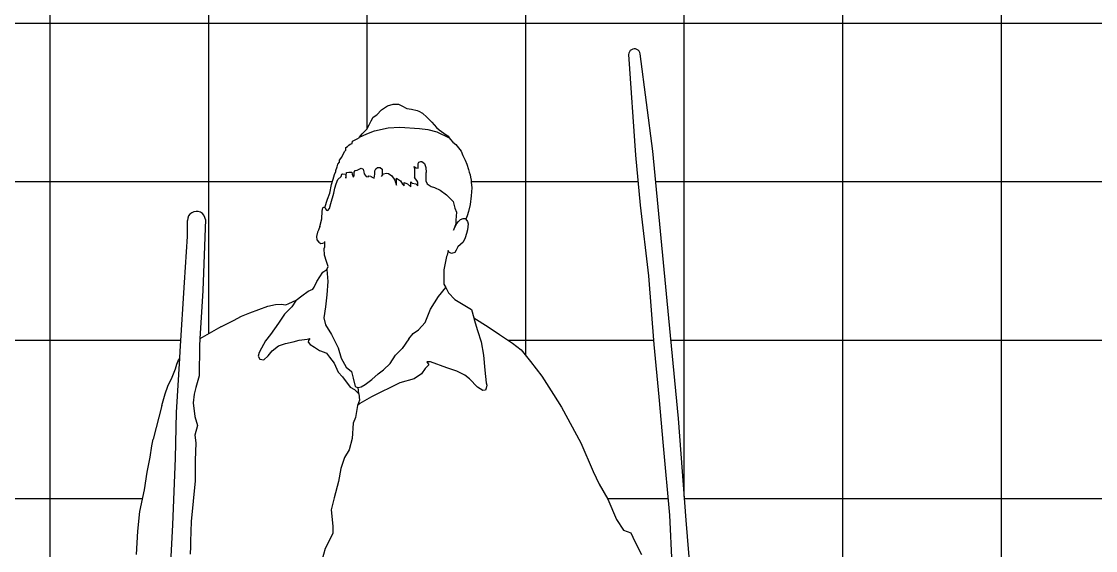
# Model space of a CAD drawing. Header units: metres. Extents: x 2304 to 3408, y 318 to 588.
# Drawn here: x 2785.388 to 2786.743, y 364.78 to 365.448 of the extents above; entities that cross this region are included whole.
import ezdxf

# ---------------------------------------------------------------- set-up
doc = ezdxf.new("R2010")
doc.units = ezdxf.units.M
doc.header["$LTSCALE"] = 5.5
doc.header["$MEASUREMENT"] = 0
doc.layers.add('HACHURA PISOS', color=250, linetype='Continuous')
doc.layers.add('PENA 01', color=1, linetype='Continuous')
doc.layers.add('VEGETAÇÃO', color=76, linetype='Continuous', lineweight=5)

# ---------------------------------------------------------------- blocks, each defined once
blk = doc.blocks.new('A$C186D24D7')
for p, q in [((0.7656, 1.7353), (0.7653, 1.7334)), ((0.7663, 1.737), (0.7656, 1.7353)), ((0.7674, 1.7384), (0.7663, 1.737)), ((0.7688, 1.7396), (0.7674, 1.7384)), ((0.7705, 1.7404), (0.7688, 1.7396)), ((0.7723, 1.7407), (0.7705, 1.7404)), ((0.7742, 1.7406), (0.7723, 1.7407)), ((0.7759, 1.74), (0.7742, 1.7406)), ((0.7775, 1.739), (0.7759, 1.74)), ((0.7787, 1.7376), (0.7775, 1.739)), ((0.7796, 1.736), (0.7787, 1.7376)), ((0.7801, 1.7342), (0.7796, 1.736)), ((0.7957, 1.6117), (0.7801, 1.7342)), ((0.7653, 1.7334), (0.7739, 1.6066)), ((0.4535, 1.6636), (0.4613, 1.6689)), ((0.4613, 1.6689), (0.4684, 1.6707)), ((0.4684, 1.6707), (0.475, 1.671)), ((0.475, 1.671), (0.4794, 1.6689)), ((0.4794, 1.6689), (0.4857, 1.6656)), ((0.4407, 1.6499), (0.4431, 1.6543)), ((0.4431, 1.6543), (0.4476, 1.6576)), ((0.4476, 1.6576), (0.4535, 1.6636)), ((0.4857, 1.6656), (0.4916, 1.6645)), ((0.4916, 1.6645), (0.4988, 1.6627)), ((0.4988, 1.6627), (0.5009, 1.6621)), ((0.5009, 1.6621), (0.5053, 1.6597)), ((0.5053, 1.6597), (0.5107, 1.6543)), ((0.5107, 1.6543), (0.5172, 1.6481)), ((0.434, 1.6379), (0.435, 1.6394)), ((0.435, 1.6394), (0.4381, 1.6448)), ((0.4381, 1.6448), (0.4407, 1.6499)), ((0.4447, 1.6373), (0.4619, 1.641)), ((0.4619, 1.641), (0.4768, 1.6418)), ((0.4768, 1.6418), (0.5015, 1.6403)), ((0.5015, 1.6403), (0.512, 1.6388)), ((0.5172, 1.6481), (0.5229, 1.6416)), ((0.5229, 1.6416), (0.5262, 1.6386)), ((0.4205, 1.6257), (0.4227, 1.6272)), ((0.4227, 1.6272), (0.4257, 1.6287)), ((0.4257, 1.6287), (0.426, 1.6291)), ((0.426, 1.6291), (0.435, 1.6336)), ((0.426, 1.6291), (0.4292, 1.6334)), ((0.4292, 1.6334), (0.4327, 1.6367)), ((0.4327, 1.6367), (0.434, 1.6379)), ((0.435, 1.6336), (0.4447, 1.6373)), ((0.512, 1.6388), (0.5232, 1.6358)), ((0.5232, 1.6358), (0.5389, 1.6285)), ((0.5262, 1.6386), (0.5324, 1.6344)), ((0.5324, 1.6344), (0.5375, 1.6303)), ((0.5375, 1.6303), (0.5389, 1.6285)), ((0.5389, 1.6285), (0.5408, 1.6264)), ((0.5408, 1.6264), (0.5434, 1.6231)), ((0.407, 1.6112), (0.4087, 1.6127)), ((0.4087, 1.616), (0.4107, 1.6175)), ((0.4087, 1.6127), (0.4087, 1.616)), ((0.4107, 1.6175), (0.4125, 1.6192)), ((0.4125, 1.6192), (0.4142, 1.6202)), ((0.4142, 1.6202), (0.4165, 1.6214)), ((0.4165, 1.6214), (0.4172, 1.6242)), ((0.4172, 1.6242), (0.4205, 1.6257)), ((0.5434, 1.6231), (0.5473, 1.6199)), ((0.5473, 1.6199), (0.5539, 1.6115)), ((0.4008, 1.6002), (0.4035, 1.6042)), ((0.4008, 1.5978), (0.4008, 1.6002)), ((0.4035, 1.6042), (0.407, 1.6112)), ((0.5539, 1.6115), (0.5563, 1.6063)), ((0.5563, 1.6063), (0.5591, 1.6003)), ((0.5591, 1.6003), (0.5611, 1.595)), ((0.7739, 1.6066), (0.7801, 1.5435)), ((0.8159, 1.401), (0.7957, 1.6117)), ((0.3943, 1.582), (0.396, 1.586)), ((0.396, 1.587), (0.3975, 1.592)), ((0.396, 1.586), (0.396, 1.587)), ((0.3975, 1.592), (0.3985, 1.595)), ((0.3985, 1.595), (0.4008, 1.5978)), ((0.4191, 1.5851), (0.4205, 1.5872)), ((0.4205, 1.5872), (0.4229, 1.5877)), ((0.4229, 1.5877), (0.4279, 1.5901)), ((0.4279, 1.5901), (0.4306, 1.589)), ((0.4306, 1.589), (0.4314, 1.5853)), ((0.4314, 1.5853), (0.4317, 1.5829)), ((0.445, 1.5869), (0.4466, 1.5893)), ((0.445, 1.5827), (0.445, 1.5869)), ((0.4466, 1.5893), (0.4484, 1.5909)), ((0.4484, 1.5909), (0.4519, 1.5909)), ((0.4519, 1.5909), (0.4543, 1.5888)), ((0.4543, 1.5888), (0.4543, 1.5819)), ((0.4953, 1.5901), (0.4948, 1.5922)), ((0.4948, 1.5922), (0.4974, 1.5906)), ((0.4953, 1.5901), (0.4953, 1.5784)), ((0.4974, 1.5906), (0.4998, 1.5901)), ((0.4998, 1.596), (0.5006, 1.5976)), ((0.4998, 1.5901), (0.4998, 1.596)), ((0.5006, 1.5976), (0.5033, 1.5986)), ((0.5033, 1.5986), (0.5043, 1.5986)), ((0.5043, 1.5986), (0.5078, 1.596)), ((0.5078, 1.596), (0.5094, 1.5909)), ((0.5094, 1.5909), (0.5099, 1.5848)), ((0.5611, 1.595), (0.5635, 1.5884)), ((0.5635, 1.5884), (0.5644, 1.5849)), ((0.3907, 1.5693), (0.3927, 1.5763)), ((0.3927, 1.5763), (0.3943, 1.582)), ((0.3966, 1.5702), (0.3986, 1.5758)), ((0.3986, 1.5758), (0.4028, 1.5798)), ((0.4028, 1.5798), (0.4034, 1.5824)), ((0.4034, 1.5824), (0.405, 1.5829)), ((0.405, 1.5829), (0.4077, 1.5827)), ((0.4077, 1.5827), (0.4085, 1.5808)), ((0.4085, 1.5808), (0.4085, 1.5776)), ((0.4085, 1.5776), (0.409, 1.5803)), ((0.409, 1.5803), (0.4096, 1.5845)), ((0.4096, 1.5845), (0.4125, 1.5851)), ((0.4125, 1.5851), (0.4162, 1.5851)), ((0.4162, 1.5851), (0.4165, 1.5824)), ((0.4165, 1.5824), (0.4178, 1.5797)), ((0.4178, 1.5787), (0.4191, 1.5805)), ((0.4178, 1.5797), (0.4178, 1.5787)), ((0.4191, 1.5805), (0.4191, 1.5851)), ((0.4317, 1.5829), (0.4343, 1.5795)), ((0.4343, 1.5795), (0.4367, 1.5792)), ((0.4367, 1.5792), (0.4378, 1.5805)), ((0.4378, 1.5805), (0.4402, 1.58)), ((0.4402, 1.58), (0.4402, 1.5795)), ((0.4402, 1.5795), (0.4442, 1.5776)), ((0.4442, 1.5776), (0.445, 1.5827)), ((0.4535, 1.5797), (0.4562, 1.5829)), ((0.4543, 1.5819), (0.4535, 1.5797)), ((0.4562, 1.5829), (0.4599, 1.584)), ((0.4599, 1.584), (0.4625, 1.5835)), ((0.4625, 1.5835), (0.4668, 1.5803)), ((0.4668, 1.5803), (0.4705, 1.5749)), ((0.4705, 1.5749), (0.4713, 1.572)), ((0.4713, 1.572), (0.4716, 1.5704)), ((0.4724, 1.5686), (0.4727, 1.5726)), ((0.4727, 1.5776), (0.4775, 1.5741)), ((0.4727, 1.5726), (0.4727, 1.5776)), ((0.4775, 1.5741), (0.4799, 1.5699)), ((0.482, 1.568), (0.482, 1.572)), ((0.482, 1.572), (0.4865, 1.5702)), ((0.4905, 1.5728), (0.4924, 1.5712)), ((0.4905, 1.5667), (0.4905, 1.5728)), ((0.4982, 1.5747), (0.4953, 1.5784)), ((0.4993, 1.5723), (0.4982, 1.5747)), ((0.4993, 1.5678), (0.4993, 1.5723)), ((0.5099, 1.5731), (0.5099, 1.5848)), ((0.5099, 1.5731), (0.511, 1.5704)), ((0.5644, 1.5849), (0.5653, 1.5816)), ((0.5653, 1.5816), (0.5659, 1.5789)), ((0.5659, 1.5789), (0.5668, 1.575)), ((0.5668, 1.575), (0.5668, 1.5724)), ((0.5668, 1.5724), (0.5674, 1.5652)), ((0.3854, 1.5511), (0.3884, 1.5586)), ((0.3884, 1.5586), (0.3907, 1.5693)), ((0.3895, 1.5455), (0.3935, 1.5587)), ((0.3935, 1.5587), (0.3949, 1.5648)), ((0.3949, 1.5648), (0.3966, 1.5702)), ((0.4716, 1.5704), (0.4724, 1.5686)), ((0.4799, 1.5699), (0.482, 1.568)), ((0.4865, 1.5702), (0.4905, 1.5667)), ((0.4924, 1.5712), (0.4969, 1.5702)), ((0.4969, 1.5702), (0.4993, 1.5678)), ((0.511, 1.5704), (0.5163, 1.567)), ((0.5163, 1.567), (0.5206, 1.5656)), ((0.5206, 1.5656), (0.5275, 1.5622)), ((0.5275, 1.5622), (0.5355, 1.5566)), ((0.5674, 1.5652), (0.5668, 1.5551)), ((0.3822, 1.5404), (0.3854, 1.5511)), ((0.3878, 1.5391), (0.3895, 1.5455)), ((0.5355, 1.5566), (0.5376, 1.5545)), ((0.5376, 1.5545), (0.5438, 1.5481)), ((0.5438, 1.5481), (0.5462, 1.5397)), ((0.5668, 1.5551), (0.5653, 1.5441)), ((0.2119, 1.5321), (0.2102, 1.5298)), ((0.2142, 1.5339), (0.2119, 1.5321)), ((0.2168, 1.5351), (0.2142, 1.5339)), ((0.2197, 1.5356), (0.2168, 1.5351)), ((0.2225, 1.5353), (0.2197, 1.5356)), ((0.2253, 1.5344), (0.2225, 1.5353)), ((0.2277, 1.5328), (0.2253, 1.5344)), ((0.2296, 1.5306), (0.2277, 1.5328)), ((0.3782, 1.5262), (0.3787, 1.5359)), ((0.3787, 1.5359), (0.3794, 1.5399)), ((0.3794, 1.5399), (0.3804, 1.5409)), ((0.3804, 1.5409), (0.3822, 1.5404)), ((0.3822, 1.5404), (0.3829, 1.5386)), ((0.3829, 1.5386), (0.3842, 1.5372)), ((0.3842, 1.5372), (0.3861, 1.5367)), ((0.3861, 1.5367), (0.3878, 1.5391)), ((0.5462, 1.5397), (0.5483, 1.5347)), ((0.5483, 1.5347), (0.5474, 1.5244)), ((0.5632, 1.5355), (0.5617, 1.5299)), ((0.5653, 1.5441), (0.5632, 1.5355)), ((0.7801, 1.5435), (0.7902, 1.4542)), ((0.2091, 1.5271), (0.2088, 1.5242)), ((0.2088, 1.5039), (0.2088, 1.5242)), ((0.2102, 1.5298), (0.2091, 1.5271)), ((0.2315, 1.5252), (0.2282, 1.4359)), ((0.2309, 1.528), (0.2296, 1.5306)), ((0.2315, 1.5252), (0.2309, 1.528)), ((0.3757, 1.5165), (0.3782, 1.5262)), ((0.5445, 1.5117), (0.5488, 1.5202)), ((0.5474, 1.5197), (0.5445, 1.5117)), ((0.5474, 1.5244), (0.5474, 1.5197)), ((0.5488, 1.5202), (0.5508, 1.523)), ((0.5508, 1.523), (0.5531, 1.5253)), ((0.5531, 1.5253), (0.5565, 1.5267)), ((0.5565, 1.5267), (0.5593, 1.5265)), ((0.5593, 1.5265), (0.5599, 1.5257)), ((0.5617, 1.5299), (0.5599, 1.5257)), ((0.5599, 1.5257), (0.562, 1.5229)), ((0.562, 1.5229), (0.5628, 1.5197)), ((0.5628, 1.5197), (0.5622, 1.5121)), ((0.205, 1.4458), (0.2088, 1.5039)), ((0.3729, 1.5092), (0.3717, 1.504)), ((0.3717, 1.504), (0.3721, 1.4995)), ((0.3741, 1.5118), (0.3729, 1.5092)), ((0.3757, 1.5165), (0.3741, 1.5118)), ((0.5609, 1.5076), (0.5591, 1.5022)), ((0.5622, 1.5121), (0.5609, 1.5076)), ((0.3721, 1.4995), (0.3744, 1.4968)), ((0.3744, 1.4968), (0.3769, 1.4952)), ((0.3769, 1.4952), (0.3794, 1.4953)), ((0.3794, 1.4953), (0.3815, 1.4965)), ((0.3815, 1.4977), (0.3815, 1.4965)), ((0.3815, 1.4965), (0.3815, 1.4899)), ((0.5501, 1.4907), (0.5479, 1.4866)), ((0.5565, 1.4967), (0.5501, 1.4907)), ((0.5591, 1.5022), (0.5565, 1.4967)), ((0.3811, 1.4887), (0.3815, 1.4899)), ((0.3819, 1.4804), (0.3811, 1.4887)), ((0.3841, 1.4722), (0.3819, 1.4804)), ((0.5354, 1.4785), (0.5323, 1.4617)), ((0.5366, 1.4803), (0.5354, 1.4785)), ((0.5378, 1.4863), (0.5366, 1.4803)), ((0.5385, 1.4841), (0.5378, 1.4863)), ((0.542, 1.4824), (0.5385, 1.4841)), ((0.5459, 1.4837), (0.542, 1.4824)), ((0.5479, 1.4866), (0.5459, 1.4837)), ((0.3864, 1.466), (0.3841, 1.4722)), ((0.3845, 1.4623), (0.3864, 1.466)), ((0.3721, 1.4469), (0.3758, 1.4531)), ((0.3758, 1.4531), (0.3798, 1.4588)), ((0.3798, 1.4588), (0.3845, 1.4623)), ((0.3845, 1.4623), (0.3857, 1.447)), ((0.5323, 1.4617), (0.5323, 1.4439)), ((0.7902, 1.4542), (0.7972, 1.3678)), ((0.1998, 1.359), (0.205, 1.4458)), ((0.3611, 1.4351), (0.3671, 1.4374)), ((0.3671, 1.4374), (0.3686, 1.4401)), ((0.3686, 1.4401), (0.3721, 1.4469)), ((0.3857, 1.447), (0.3848, 1.4302)), ((0.5257, 1.4283), (0.5346, 1.4397)), ((0.5323, 1.4439), (0.5346, 1.4397)), ((0.5346, 1.4397), (0.5383, 1.4329)), ((0.2282, 1.4359), (0.2244, 1.3748)), ((0.3368, 1.4192), (0.3461, 1.4237)), ((0.3461, 1.4237), (0.3406, 1.4151)), ((0.3461, 1.4237), (0.3531, 1.4291)), ((0.3531, 1.4291), (0.3611, 1.4351)), ((0.3848, 1.4302), (0.3829, 1.4151)), ((0.5154, 1.4123), (0.5257, 1.4283)), ((0.5383, 1.4329), (0.5459, 1.4244)), ((0.5459, 1.4244), (0.5671, 1.4117)), ((0.2877, 1.4077), (0.2989, 1.4117)), ((0.2989, 1.4117), (0.3104, 1.4159)), ((0.3104, 1.4159), (0.3199, 1.4182)), ((0.3199, 1.4182), (0.3269, 1.4184)), ((0.3269, 1.4184), (0.3331, 1.4177)), ((0.3406, 1.4151), (0.3312, 1.4058)), ((0.3331, 1.4177), (0.3368, 1.4192)), ((0.3829, 1.4151), (0.381, 1.4011)), ((0.5088, 1.3954), (0.5154, 1.4123)), ((0.5671, 1.4117), (0.5699, 1.4013)), ((0.2511, 1.3901), (0.2667, 1.3977)), ((0.2667, 1.3977), (0.2772, 1.4032)), ((0.2772, 1.4032), (0.2877, 1.4077)), ((0.3312, 1.4058), (0.3237, 1.3945)), ((0.381, 1.4011), (0.3829, 1.3926)), ((0.5699, 1.4013), (0.5882, 1.3897)), ((0.5699, 1.4013), (0.5705, 1.399)), ((0.5705, 1.399), (0.5745, 1.3851)), ((0.8284, 1.2741), (0.8159, 1.401)), ((0.2511, 1.3901), (0.2244, 1.3748)), ((0.3237, 1.3945), (0.3134, 1.3804)), ((0.3829, 1.3926), (0.3904, 1.3804)), ((0.4937, 1.3814), (0.5003, 1.386)), ((0.5003, 1.386), (0.5088, 1.3954)), ((0.5745, 1.3851), (0.5792, 1.371)), ((0.5882, 1.3897), (0.6026, 1.3804)), ((0.2244, 1.3748), (0.2239, 1.3659)), ((0.3071, 1.3721), (0.3023, 1.3628)), ((0.3134, 1.3804), (0.3071, 1.3721)), ((0.3236, 1.3659), (0.3325, 1.369)), ((0.3325, 1.369), (0.3421, 1.3711)), ((0.3421, 1.3711), (0.3497, 1.3731)), ((0.3497, 1.3731), (0.3598, 1.3745)), ((0.3598, 1.3745), (0.3631, 1.3752)), ((0.3615, 1.3728), (0.3612, 1.3707)), ((0.3612, 1.3707), (0.3636, 1.3678)), ((0.3631, 1.3752), (0.3615, 1.3728)), ((0.3904, 1.3804), (0.3989, 1.3635)), ((0.4881, 1.3748), (0.4797, 1.3626)), ((0.4881, 1.3748), (0.4937, 1.3814)), ((0.5792, 1.371), (0.5821, 1.3541)), ((0.6026, 1.3804), (0.6187, 1.3694)), ((0.6187, 1.3694), (0.6297, 1.361)), ((0.1992, 1.3504), (0.1998, 1.359)), ((0.2239, 1.3659), (0.2234, 1.3282)), ((0.2994, 1.3575), (0.2982, 1.3527)), ((0.3023, 1.3628), (0.2994, 1.3575)), ((0.3107, 1.3532), (0.3155, 1.3597)), ((0.3155, 1.3597), (0.3236, 1.3659)), ((0.3636, 1.3678), (0.3689, 1.3642)), ((0.3689, 1.3642), (0.3753, 1.3601)), ((0.3753, 1.3601), (0.3811, 1.358)), ((0.3811, 1.358), (0.3844, 1.3566)), ((0.3844, 1.3566), (0.3878, 1.3515)), ((0.3989, 1.3635), (0.4026, 1.3504)), ((0.4712, 1.3541), (0.4797, 1.3626)), ((0.6297, 1.361), (0.6416, 1.3461)), ((0.7972, 1.3678), (0.8034, 1.3017)), ((0.1936, 1.3371), (0.1956, 1.3427)), ((0.195, 1.2819), (0.1992, 1.3504)), ((0.1956, 1.3427), (0.1981, 1.3489)), ((0.1981, 1.3489), (0.1992, 1.3504)), ((0.2982, 1.3527), (0.3002, 1.3489)), ((0.3002, 1.3489), (0.3052, 1.3484)), ((0.3052, 1.3484), (0.3107, 1.3532)), ((0.3878, 1.3515), (0.394, 1.3441)), ((0.394, 1.3441), (0.3989, 1.3326)), ((0.4026, 1.3504), (0.4092, 1.3391)), ((0.456, 1.3358), (0.4646, 1.3438)), ((0.4646, 1.3438), (0.4712, 1.3541)), ((0.5135, 1.3419), (0.5088, 1.3373)), ((0.5154, 1.3457), (0.5107, 1.3457)), ((0.5107, 1.3457), (0.5135, 1.3419)), ((0.536, 1.3382), (0.5154, 1.3457)), ((0.5821, 1.3541), (0.5839, 1.3354)), ((0.6416, 1.3461), (0.656, 1.3275)), ((0.1894, 1.3263), (0.1936, 1.3371)), ((0.2234, 1.3282), (0.2192, 1.3135)), ((0.3989, 1.3326), (0.4045, 1.3269)), ((0.4092, 1.3391), (0.4158, 1.3335)), ((0.4158, 1.3335), (0.4177, 1.3251)), ((0.4416, 1.3236), (0.4494, 1.3304)), ((0.4494, 1.3304), (0.456, 1.3358)), ((0.5041, 1.3307), (0.4947, 1.3241)), ((0.5088, 1.3373), (0.5041, 1.3307)), ((0.5487, 1.3338), (0.536, 1.3382)), ((0.5588, 1.329), (0.5487, 1.3338)), ((0.5648, 1.3245), (0.5588, 1.329)), ((0.5839, 1.3354), (0.5858, 1.3194)), ((0.1809, 1.3054), (0.1839, 1.3149)), ((0.1839, 1.3149), (0.1894, 1.3263)), ((0.4045, 1.3269), (0.4139, 1.3138)), ((0.4177, 1.3251), (0.4205, 1.3147)), ((0.4205, 1.3147), (0.4224, 1.3138)), ((0.4278, 1.3142), (0.4331, 1.3171)), ((0.4331, 1.3171), (0.4416, 1.3236)), ((0.4768, 1.3194), (0.4411, 1.3016)), ((0.4947, 1.3241), (0.4768, 1.3194)), ((0.5747, 1.3139), (0.5648, 1.3245)), ((0.5858, 1.3194), (0.5863, 1.3165)), ((0.5863, 1.3165), (0.5858, 1.3127)), ((0.656, 1.3275), (0.6704, 1.3046)), ((0.1764, 1.2907), (0.1809, 1.3054)), ((0.2173, 1.305), (0.2159, 1.2942)), ((0.2192, 1.3135), (0.2173, 1.305)), ((0.4139, 1.3138), (0.4195, 1.311)), ((0.4195, 1.311), (0.4252, 1.3053)), ((0.4224, 1.3138), (0.4241, 1.3134)), ((0.4241, 1.3134), (0.4278, 1.3142)), ((0.4252, 1.3053), (0.4241, 1.3134)), ((0.4252, 1.3053), (0.4257, 1.2973)), ((0.4411, 1.3016), (0.4261, 1.2931)), ((0.5813, 1.3096), (0.5747, 1.3139)), ((0.5847, 1.3101), (0.5813, 1.3096)), ((0.5858, 1.3127), (0.5847, 1.3101)), ((0.6704, 1.3046), (0.6806, 1.2885)), ((0.8034, 1.3017), (0.8089, 1.2396)), ((0.1764, 1.2907), (0.1656, 1.2483)), ((0.2159, 1.2942), (0.2182, 1.2767)), ((0.4234, 1.2908), (0.4207, 1.2753)), ((0.4257, 1.2973), (0.4234, 1.2908)), ((0.4261, 1.2931), (0.4234, 1.2908)), ((0.6806, 1.2885), (0.7051, 1.2437)), ((0.1936, 1.224), (0.195, 1.2819)), ((0.2182, 1.2767), (0.2215, 1.2653)), ((0.4207, 1.2753), (0.418, 1.2684)), ((0.8378, 1.1459), (0.8284, 1.2741)), ((0.2215, 1.2653), (0.2182, 1.253)), ((0.418, 1.2684), (0.4168, 1.2491)), ((0.1641, 1.2398), (0.1656, 1.2483)), ((0.2182, 1.253), (0.2192, 1.2436)), ((0.4168, 1.2491), (0.4129, 1.2348)), ((0.1619, 1.2253), (0.1641, 1.2398)), ((0.2192, 1.2436), (0.2187, 1.2214)), ((0.4129, 1.2348), (0.4068, 1.2252)), ((0.7051, 1.2437), (0.7204, 1.2073)), ((0.8089, 1.2396), (0.8167, 1.1524)), ((0.1579, 1.2066), (0.1619, 1.2253)), ((0.1903, 1.1399), (0.1936, 1.224)), ((0.2187, 1.2214), (0.2187, 1.1956)), ((0.4068, 1.2252), (0.4025, 1.2113)), ((0.1546, 1.1844), (0.1579, 1.2066)), ((0.4025, 1.2113), (0.3994, 1.1947)), ((0.7204, 1.2073), (0.728, 1.1912)), ((0.2187, 1.1956), (0.2134, 1.1443)), ((0.3994, 1.1947), (0.394, 1.174)), ((0.1489, 1.1568), (0.1546, 1.1844)), ((0.728, 1.1912), (0.739, 1.1726)), ((0.394, 1.174), (0.3903, 1.159)), ((0.739, 1.1726), (0.7502, 1.1468)), ((0.1464, 1.1321), (0.1489, 1.1568)), ((0.3903, 1.159), (0.3921, 1.1384)), ((0.8167, 1.1524), (0.8198, 1.0902)), ((0.1875, 1.084), (0.1903, 1.1399)), ((0.2134, 1.1443), (0.2126, 1.1192)), ((0.3921, 1.1384), (0.3921, 1.129)), ((0.7502, 1.1468), (0.7587, 1.1333)), ((0.8432, 1.079), (0.8378, 1.1459)), ((0.1444, 1.1026), (0.1464, 1.1321)), ((0.3921, 1.129), (0.3827, 1.1102)), ((0.7587, 1.1333), (0.768, 1.1299)), ((0.768, 1.1299), (0.7731, 1.1189)), ((0.2126, 1.1128), (0.2121, 1.103)), ((0.2126, 1.1192), (0.2126, 1.1128)), ((0.7731, 1.1189), (0.7815, 1.1028)), ((0.3827, 1.1102), (0.3762, 1.0877))]:
    blk.add_line(p, q)
blk = doc.blocks.new('Arvore 03')
at = {"true_color": 0xb3ff66}
h = blk.add_hatch(dxfattribs=at)
h.set_pattern_fill('DOTS,_O', color=71, scale=50, double=1)
h.set_pattern_definition([(0, (-129.0644, -209.777), (1.5625, 3.125), [0, -3.125])])
h.paths.add_polyline_path([(61.91, -164.86, -0.060516), (96.78, -139.88, -0.092117), (84.35, -169.57, 0.090502), (48.91, -209.78, 0.327222), (-51.27, -87.58), (-61.93, -85.22), (-63.66, -74.85), (-92.33, -72.56), (-89.7, -62.07), (-89.7, -55.08), (-117.69, -69.93), (-127.32, -73.43), (-129.06, -57.7), (-101.95, -52.45), (-101.95, -35.85), (-92.33, -31.48), (-66.96, 0.86), (-78.33, 18.34), (-95.83, 18.34), (-92.33, 21.84), (-87.96, 21.84), (-76.58, 25.33), (-66.96, 25.33), (-54.07, 28.02), (-51.22, 40.19), (-29.35, 40.19), (-34.33, 47.27), (-35.48, 58.55), (-31.1, 59.42), (-16.46, 58.52), (-13.61, 63.79), (-13.61, 71.66), (20.69, 70.7), (16.13, 83.02), (13.5, 88.26), (21.38, 87.39), (31.87, 84.77), (33.62, 95.26), (44.99, 95.26), (44.99, 87.39), (57.24, 83.02), (57.24, 75.15), (80.85, 71.66), (82.6, 75.15), (84.35, 84.77), (98.35, 80.4), (98.35, 69.91), (103.64, 63.82), (127.21, 59.42), (125.46, 55.92), (114.09, 46.31), (114.09, 35.82), (127.68, 32.7), (149.95, 37.57), (162.7, 4.28), (185.81, 0.86), (187.56, -7), (191.06, -15.74), (208.55, -27.98), (191.06, -43.71), (185.81, -26.23), (175.36, -29.91), (175.74, -43.75), (189.31, -51.58), (193.68, -52.45), (185.81, -69.93), (195.43, -85.67), (167.44, -91.78), (156.07, -75.18), (152.04, -89.16), (173.57, -105.77), (165.7, -115.38), (189.31, -118.88), (195.43, -121.5), (208.55, -136.36), (222.55, -143.35), (198.93, -146.85), (177.94, -138.98), (140.33, -134.61), (127.21, -120.63), (98.61, -103.31, 0.077677)])

msp = doc.modelspace()

# ---------------------------------------------------------------- hatches: boundary and pattern name
at = {"layer": 'HACHURA PISOS', "ltscale": 1.5}
h = msp.add_hatch(dxfattribs=at)
h.set_pattern_fill('_USER', color=256, scale=0.2, style=0, double=1, pattern_type=0)
h.set_pattern_definition([(0, (5284.42447, 377.0457), (0, 0.2), []), (90, (5284.42447, 377.0457), (-0.2, 1e-17), [])])
h.paths.add_polyline_path([(2788.0328, 367.0127), (2784.2828, 367.0127), (2784.2828, 366.2327), (2788.0328, 366.2327)])
h.paths.add_polyline_path([(2785.8621, 365.3446), (2785.8685, 365.3417), (2785.8747, 365.3384), (2785.8883, 365.3357), (2785.8943, 365.3324), (2785.8997, 365.3271), (2785.9063, 365.3208), (2785.9119, 365.3143), (2785.9152, 365.3113), (2785.925, 365.3048), (2785.9328, 365.2956), (2785.9363, 365.2926), (2785.9429, 365.2843), (2785.9474, 365.2748), (2785.9522, 365.2623), (2785.9534, 365.2576), (2785.9543, 365.2543), (2785.9549, 365.2517), (2785.9558, 365.2478), (2785.9558, 365.2451), (2785.9564, 365.238), (2785.9558, 365.2279), (2785.9543, 365.2169), (2785.951, 365.2033), (2785.949, 365.1984), (2785.9519, 365.1945), (2785.9512, 365.1839), (2785.9465, 365.1703), (2785.9392, 365.1635), (2785.9339, 365.1538), (2785.9265, 365.1574), (2785.9256, 365.1531), (2785.9244, 365.1513), (2785.9213, 365.1344), (2785.9213, 365.1166), (2785.9273, 365.1056), (2785.9349, 365.0972), (2785.9561, 365.0845), (2785.9589, 365.074), (2785.9773, 365.0625), (2785.9917, 365.0532), (2786.0077, 365.0422), (2786.0188, 365.0337), (2786.0306, 365.0188), (2786.045, 365.0002), (2786.0594, 364.9774), (2786.0696, 364.9613), (2786.0941, 364.9164), (2786.1094, 364.88), (2786.117, 364.864), (2786.128, 364.8454), (2786.1392, 364.8196), (2786.1477, 364.806), (2786.157, 364.8027), (2786.1621, 364.7917), (2786.1706, 364.7756), (2786.1765, 364.7697), (2786.1825, 364.7677), (2786.1917, 364.7646), (2786.2002, 364.7633), (2786.2088, 364.7629), (2786.2057, 364.8252), (2786.1979, 364.9123), (2786.1925, 364.9744), (2786.1862, 365.0406), (2786.1792, 365.1269), (2786.1691, 365.2163), (2786.1629, 365.2793), (2786.1541, 365.4093), (2786.1602, 365.4143), (2786.1679, 365.4117), (2786.1691, 365.407), (2786.1847, 365.2844), (2786.205, 365.0737), (2786.2174, 364.9469), (2786.2268, 364.8187), (2786.2322, 364.7517), (2786.2417, 364.7443), (2786.251, 364.7375), (2786.2603, 364.7223), (2786.268, 364.7121), (2786.2773, 364.7003), (2786.2816, 364.6946), (2786.2883, 364.6868), (2786.2819, 364.6753), (2786.2806, 364.6751), (2786.2788, 364.6719), (2786.2767, 364.6666), (2786.2731, 364.6579), (2786.2722, 364.6582), (2786.2668, 364.6549), (2786.2761, 364.6177), (2786.2822, 364.5922), (2786.3033, 364.5023), (2786.3256, 364.408), (2786.3716, 364.1995), (2786.4106, 364.2209), (2786.4265, 364.2112), (2786.4393, 364.1876), (2786.4633, 364.1278), (2786.4615, 364.1133), (2786.4395, 364.089), (2786.4234, 364.0785), (2786.4074, 364.071), (2786.3751, 364.065), (2786.3618, 364.071), (2786.3234, 364.1228), (2786.31, 364.146), (2786.31, 364.1646), (2786.3487, 364.1866), (2786.3057, 364.396), (2786.2905, 364.4557), (2786.2749, 364.5284), (2786.2655, 364.5708), (2786.2564, 364.6071), (2786.2513, 364.632), (2786.2488, 364.6298), (2786.245, 364.626), (2786.2472, 364.595), (2786.252, 364.5382), (2786.2578, 364.4606), (2786.2637, 364.4017), (2786.2777, 364.2668), (2786.2831, 364.2143), (2786.2863, 364.1785), (2786.289, 364.1582), (2786.2933, 364.1335), (2786.2986, 364.1007), (2786.297, 364.1003), (2786.3082, 364.0833), (2786.3248, 364.0397), (2786.3315, 364.016), (2786.3396, 363.9867), (2786.3438, 363.9719), (2786.3498, 363.9503), (2786.3768, 363.8734), (2786.3852, 363.8464), (2786.3852, 363.8152), (2786.3768, 363.809), (2786.354, 363.8069), (2786.2936, 363.8069), (2786.2322, 363.7986), (2786.1683, 363.7953), (2786.125, 363.7973), (2786.1233, 363.8076), (2786.1266, 363.8207), (2786.1528, 363.8591), (2786.1716, 363.8943), (2786.2033, 363.9668), (2786.2053, 363.9746), (2786.2138, 363.9938), (2786.218, 364.0149), (2786.2183, 364.0149), (2786.2223, 364.0311), (2786.2276, 364.0566), (2786.2372, 364.0769), (2786.2458, 364.0875), (2786.26, 364.0998), (2786.2622, 364.1158), (2786.2622, 364.1421), (2786.2627, 364.1624), (2786.2568, 364.1828), (2786.2579, 364.2139), (2786.251, 364.2646), (2786.2451, 364.3369), (2786.2424, 364.3535), (2786.2349, 364.4445), (2786.2306, 364.5013), (2786.2274, 364.5329), (2786.2225, 364.5923), (2786.2219, 364.6212), (2786.2128, 364.6202), (2786.1978, 364.6223), (2786.1956, 364.6352), (2786.1973, 364.6421), (2786.1978, 364.6453), (2786.1903, 364.6538), (2786.1903, 364.6614), (2786.1877, 364.666), (2786.1823, 364.6703), (2786.1795, 364.6879), (2786.1763, 364.6932), (2786.1741, 364.7034), (2786.1736, 364.7115), (2786.1709, 364.7152), (2786.165, 364.7141), (2786.1602, 364.7088), (2786.1548, 364.7002), (2786.1435, 364.6879), (2786.1258, 364.6675), (2786.1092, 364.6504), (2786.0942, 364.6391), (2786.0824, 364.6332), (2786.07, 364.6321), (2786.062, 364.6536), (2786.0583, 364.6643), (2786.0556, 364.6686), (2786.0481, 364.6761), (2786.0433, 364.682), (2786.04, 364.6857), (2786.0325, 364.6906), (2786.0172, 364.6979), (2786.0135, 364.7007), (2786.007, 364.7091), (2786.0047, 364.7193), (2786.0002, 364.7238), (2785.9957, 364.7305), (2785.9931, 364.7316), (2785.9915, 364.7295), (2785.9918, 364.7261), (2785.9919, 364.7255), (2785.9823, 364.7095), (2785.9741, 364.6931), (2785.97, 364.6726), (2785.9631, 364.663), (2785.9563, 364.648), (2785.9481, 364.6289), (2785.9481, 364.6152), (2785.9522, 364.5933), (2785.9604, 364.5742), (2785.9659, 364.5564), (2785.97, 364.5359), (2785.9768, 364.5168), (2785.9809, 364.4977), (2785.9823, 364.4813), (2785.9755, 364.4471), (2785.9741, 364.4335), (2785.9721, 364.4231), (2785.9777, 364.4024), (2785.9799, 364.3889), (2785.9799, 364.3731), (2785.9754, 364.3608), (2785.9743, 364.3522), (2785.9749, 364.3319), (2785.9781, 364.3228), (2785.9781, 364.312), (2785.9812, 364.2709), (2785.978, 364.2404), (2785.9759, 364.212), (2785.9748, 364.182), (2785.9748, 364.1676), (2785.9811, 364.1619), (2785.9818, 364.1491), (2785.9796, 364.1298), (2785.9769, 364.1234), (2785.9807, 364.1159), (2785.9828, 364.103), (2785.9785, 364.0923), (2785.9775, 364.0848), (2785.9791, 364.0008), (2785.9759, 363.9923), (2785.9705, 363.9767), (2785.9625, 363.9633), (2785.9549, 363.9522), (2785.9522, 363.9457), (2785.9431, 363.9334), (2785.9362, 363.9259), (2785.9308, 363.9186), (2785.9211, 363.9168), (2785.9244, 363.905), (2785.9265, 363.8916), (2785.9276, 363.8836), (2785.9308, 363.8546), (2785.9308, 363.8341), (2785.9286, 363.8138), (2785.9233, 363.788), (2785.9195, 363.7779), (2785.9152, 363.7677), (2785.9109, 363.7612), (2785.9025, 363.7492), (2785.8922, 363.7441), (2785.8873, 363.7409), (2785.882, 363.7404), (2785.8723, 363.7393), (2785.8621, 363.7414), (2785.853, 363.7462), (2785.8471, 363.7537), (2785.8401, 363.7612), (2785.8391, 363.7661), (2785.8353, 363.7773), (2785.8321, 363.7891), (2785.8305, 363.8052), (2785.831, 363.8223), (2785.83, 363.8352), (2785.8316, 363.8486), (2785.8332, 363.8641), (2785.8336, 363.8697), (2785.8325, 363.8798), (2785.8309, 363.8959), (2785.8321, 363.9111), (2785.8298, 363.9533), (2785.8294, 363.9539), (2785.8223, 363.9418), (2785.8213, 363.936), (2785.817, 363.9322), (2785.8148, 363.929), (2785.8003, 363.9261), (2785.7977, 363.9188), (2785.8014, 363.9056), (2785.7987, 363.9054), (2785.7966, 363.9049), (2785.7982, 363.8936), (2785.7966, 363.8813), (2785.7966, 363.8754), (2785.8022, 363.8723), (2785.8078, 363.8618), (2785.8062, 363.8548), (2785.8089, 363.8489), (2785.8132, 363.8457), (2785.8148, 363.8377), (2785.8083, 363.8257), (2785.8138, 363.8156), (2785.8104, 363.8032), (2785.8111, 363.8002), (2785.8122, 363.7985), (2785.8173, 363.7844), (2785.82, 363.7701), (2785.8164, 363.755), (2785.8122, 363.7351), (2785.8079, 363.7291), (2785.8043, 363.7146), (2785.7983, 363.6956), (2785.7979, 363.6958), (2785.7953, 363.6893), (2785.7832, 363.6727), (2788.0328, 363.6727), (2788.0328, 366.1127), (2787.4028, 366.1127), (2787.4028, 365.9144), (2787.4028, 365.7061), (2785.6053, 365.7061), (2785.6053, 365.9144), (2785.6053, 366.1227), (2785.1528, 366.1227), (2784.2828, 366.1227), (2784.2828, 365.7927), (2785.1528, 365.7927), (2785.1528, 363.6727), (2785.4578, 363.6727), (2785.6933, 363.6727), (2785.6848, 363.6796), (2785.6855, 363.6921), (2785.686, 363.7001), (2785.6908, 363.7207), (2785.6956, 363.7333), (2785.7017, 363.74), (2785.7047, 363.7466), (2785.7077, 363.7581), (2785.7089, 363.7725), (2785.7162, 363.7852), (2785.7222, 363.7973), (2785.7258, 363.8105), (2785.7252, 363.8166), (2785.7234, 363.8196), (2785.7216, 363.8274), (2785.7204, 363.8347), (2785.7186, 363.8377), (2785.7186, 363.8467), (2785.7198, 363.8546), (2785.7211, 363.8667), (2785.7192, 363.8708), (2785.7145, 363.89), (2785.7093, 363.8939), (2785.7075, 363.9037), (2785.7012, 363.9146), (2785.6861, 363.918), (2785.6754, 363.926), (2785.662, 363.9429), (2785.6593, 363.9759), (2785.6611, 364.0213), (2785.6629, 364.0605), (2785.6647, 364.0712), (2785.6628, 364.1093), (2785.6548, 364.1484), (2785.645, 364.1725), (2785.6565, 364.0831), (2785.6556, 363.9905), (2785.6502, 363.9196), (2785.6439, 363.8867), (2785.6377, 363.8778), (2785.6225, 363.868), (2785.5833, 363.8591), (2785.5459, 363.8564), (2785.496, 363.8582), (2785.4594, 363.8662), (2785.4255, 363.8751), (2785.405, 363.8876), (2785.4015, 363.8956), (2785.397, 363.9277), (2785.3917, 363.99), (2785.3917, 364.036), (2785.3943, 364.0948), (2785.3997, 364.1616), (2785.3997, 364.1931), (2785.393, 364.1995), (2785.3895, 364.2078), (2785.3895, 364.2167), (2785.3919, 364.2222), (2785.3924, 364.225), (2785.3929, 364.235), (2785.3946, 364.2455), (2785.3931, 364.2485), (2785.3901, 364.252), (2785.3891, 364.255), (2785.3882, 364.2591), (2785.3933, 364.2581), (2785.3941, 364.254), (2785.3956, 364.2516), (2785.4016, 364.2546), (2785.4006, 364.2807), (2785.4009, 364.3013), (2785.4021, 364.3213), (2785.4054, 364.336), (2785.4121, 364.3559), (2785.4171, 364.3683), (2785.4228, 364.3781), (2785.4326, 364.3933), (2785.4421, 364.404), (2785.4516, 364.4132), (2785.4536, 364.416), (2785.4499, 364.4161), (2785.453, 364.425), (2785.4589, 364.4329), (2785.4594, 364.4412), (2785.4583, 364.4489), (2785.4622, 364.4613), (2785.4631, 364.4699), (2785.4608, 364.4872), (2785.4666, 364.5005), (2785.4721, 364.5118), (2785.4769, 364.5227), (2785.4799, 364.5312), (2785.4804, 364.5389), (2785.4856, 364.5541), (2785.4899, 364.5688), (2785.4951, 364.5825), (2785.5009, 364.595), (2785.5049, 364.6045), (2785.5101, 364.6196), (2785.5169, 364.6398), (2785.5221, 364.6575), (2785.5244, 364.6692), (2785.5264, 364.6802), (2785.5297, 364.6981), (2785.5334, 364.7203), (2785.5352, 364.7318), (2785.5352, 364.7328), (2785.5312, 364.7348), (2785.5307, 364.741), (2785.5324, 364.7547), (2785.5334, 364.7754), (2785.5354, 364.8048), (2785.5379, 364.8295), (2785.5437, 364.8572), (2785.5469, 364.8794), (2785.5509, 364.8981), (2785.5542, 364.9192), (2785.5654, 364.9634), (2785.5699, 364.9781), (2785.5729, 364.9876), (2785.5784, 364.9991), (2785.5826, 365.0098), (2785.5846, 365.0154), (2785.5884, 365.0247), (2785.5888, 365.0317), (2785.594, 365.1185), (2785.5978, 365.1767), (2785.5978, 365.2023), (2785.6056, 365.2086), (2785.6146, 365.2078), (2785.6206, 365.201), (2785.6172, 365.1086), (2785.6134, 365.0476), (2785.6401, 365.0628), (2785.6557, 365.0705), (2785.6662, 365.0759), (2785.6767, 365.0804), (2785.6879, 365.0844), (2785.7051, 365.0908), (2785.7159, 365.0912), (2785.7221, 365.0904), (2785.7259, 365.0919), (2785.7351, 365.0964), (2785.7421, 365.1019), (2785.7501, 365.1079), (2785.7561, 365.1101), (2785.7576, 365.1129), (2785.7628, 365.123), (2785.7733, 365.1381), (2785.7735, 365.1351), (2785.7754, 365.1387), (2785.7711, 365.1505), (2785.7695, 365.1687), (2785.7658, 365.1667), (2785.76, 365.1736), (2785.7619, 365.1819), (2785.7631, 365.1846), (2785.7647, 365.1892), (2785.7672, 365.1989), (2785.7677, 365.2087), (2785.7684, 365.2126), (2785.7722, 365.2164), (2785.7744, 365.2239), (2785.7774, 365.2314), (2785.7797, 365.2421), (2785.7817, 365.2491), (2785.7833, 365.2548), (2785.7841, 365.2566), (2785.7884, 365.271), (2785.7925, 365.277), (2785.7978, 365.2875), (2785.7978, 365.2887), (2785.7997, 365.2902), (2785.8061, 365.2966), (2785.8062, 365.2969), (2785.8095, 365.2984), (2785.8155, 365.3024), (2785.8182, 365.3062), (2785.8217, 365.3094), (2785.823, 365.3107), (2785.824, 365.3122), (2785.8271, 365.3176), (2785.8321, 365.3271), (2785.8366, 365.3304), (2785.8471, 365.3409)])

# ---------------------------------------------------------------- block references
at = {"layer": 'PENA 01'}
msp.add_blockref('A$C186D24D7', (2785.389, 363.6727), dxfattribs=at)
at = {"layer": 'VEGETAÇÃO', "xscale": 0.0119586614173229, "yscale": 0.0119586614173229, "zscale": 0.0119586614173229}
msp.add_blockref('Arvore 03', (2787.5844, 367.3866), dxfattribs=at)

doc.saveas('drawing.dxf')
